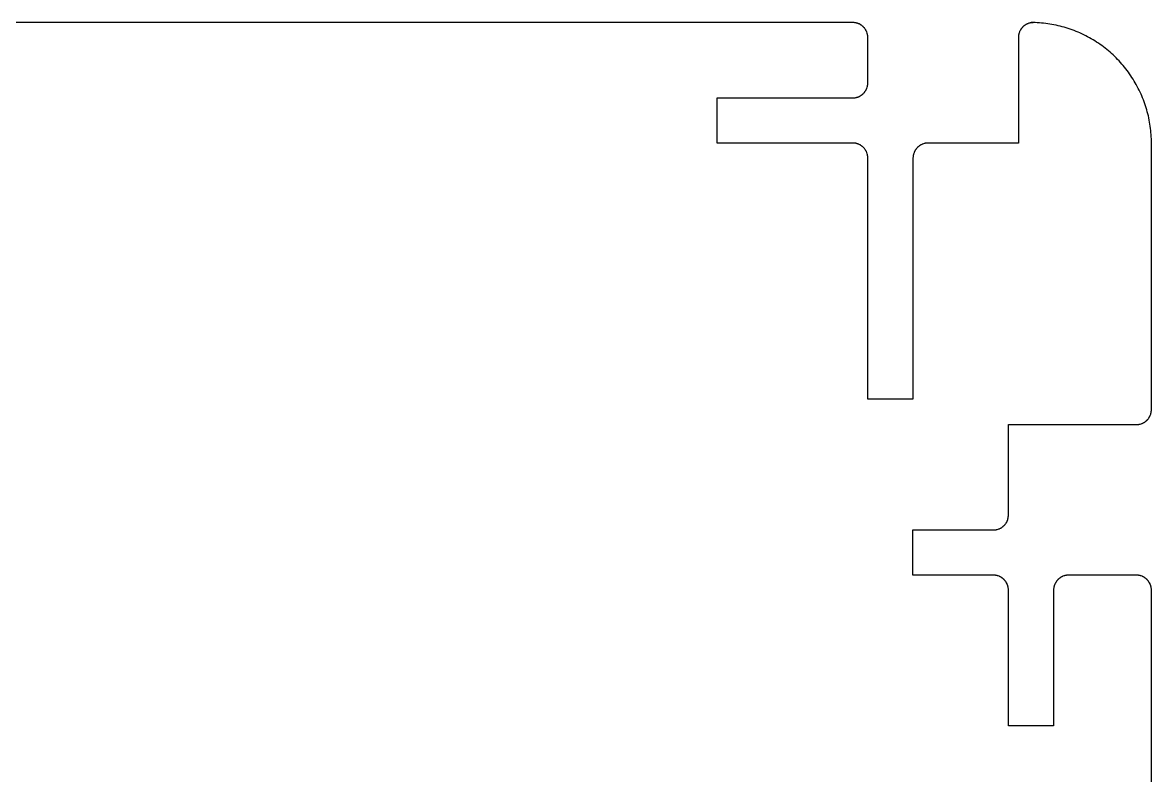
# Model space of a CAD drawing. Header units: metres. Extents: x 0 to 150, y 0 to 100.
# Drawn here: x 75 to 150, y 50 to 100 of the extents above; entities that cross this region are included whole.
import ezdxf

# ---------------------------------------------------------------- set-up
doc = ezdxf.new("R2010")
doc.units = ezdxf.units.M

msp = doc.modelspace()

# ---------------------------------------------------------------- linework, layer by layer
for p, q in [((130.177, 100), (30.9824, 100)), ((130.194, 99.999), (130.177, 100)), ((130.212, 99.999), (130.194, 99.999)), ((130.229, 99.998), (130.212, 99.999)), ((130.246, 99.9961), (130.229, 99.998)), ((130.299, 99.9902), (130.246, 99.9961)), ((130.315, 99.9873), (130.299, 99.9902)), ((130.351, 99.9814), (130.315, 99.9873)), ((130.367, 99.9785), (130.351, 99.9814)), ((130.385, 99.9746), (130.367, 99.9785)), ((130.401, 99.9707), (130.385, 99.9746)), ((130.435, 99.9609), (130.401, 99.9707)), ((130.452, 99.9561), (130.435, 99.9609)), ((130.469, 99.9512), (130.452, 99.9561)), ((130.485, 99.9453), (130.469, 99.9512)), ((130.501, 99.9395), (130.485, 99.9453)), ((130.518, 99.9336), (130.501, 99.9395)), ((130.534, 99.9268), (130.518, 99.9336)), ((130.55, 99.9209), (130.534, 99.9268)), ((130.566, 99.9131), (130.55, 99.9209)), ((130.582, 99.9062), (130.566, 99.9131)), ((130.645, 99.875), (130.582, 99.9062)), ((130.659, 99.8662), (130.645, 99.875)), ((130.675, 99.8574), (130.659, 99.8662)), ((130.689, 99.8477), (130.675, 99.8574)), ((130.704, 99.8389), (130.689, 99.8477)), ((130.733, 99.8193), (130.704, 99.8389)), ((130.747, 99.8086), (130.733, 99.8193)), ((130.762, 99.7988), (130.747, 99.8086)), ((130.789, 99.7773), (130.762, 99.7988)), ((130.802, 99.7656), (130.789, 99.7773)), ((130.815, 99.7549), (130.802, 99.7656)), ((130.828, 99.7432), (130.815, 99.7549)), ((141.503, 99.7549), (141.465, 99.7197)), ((141.517, 99.7656), (141.503, 99.7549)), ((141.53, 99.7773), (141.517, 99.7656)), ((141.558, 99.7988), (141.53, 99.7773)), ((141.571, 99.8086), (141.558, 99.7988)), ((141.586, 99.8193), (141.571, 99.8086)), ((141.615, 99.8389), (141.586, 99.8193)), ((141.63, 99.8477), (141.615, 99.8389)), ((141.645, 99.8574), (141.63, 99.8477)), ((141.659, 99.8662), (141.645, 99.8574)), ((141.675, 99.875), (141.659, 99.8662)), ((141.69, 99.8828), (141.675, 99.875)), ((141.705, 99.8906), (141.69, 99.8828)), ((141.736, 99.9062), (141.705, 99.8906)), ((141.753, 99.9131), (141.736, 99.9062)), ((141.769, 99.9209), (141.753, 99.9131)), ((141.785, 99.9268), (141.769, 99.9209)), ((141.801, 99.9336), (141.785, 99.9268)), ((141.851, 99.9512), (141.801, 99.9336)), ((141.9, 99.9658), (141.851, 99.9512)), ((141.918, 99.9707), (141.9, 99.9658)), ((141.951, 99.9785), (141.918, 99.9707)), ((141.969, 99.9814), (141.951, 99.9785)), ((141.985, 99.9844), (141.969, 99.9814)), ((142.021, 99.9902), (141.985, 99.9844)), ((142.142, 100), (142, 100)), ((142, 100), (142.127, 99.9991)), ((142.037, 99.9922), (142.021, 99.9902)), ((142.09, 99.998), (142.037, 99.9922)), ((142.107, 99.999), (142.09, 99.998)), ((142.125, 99.999), (142.107, 99.999)), ((142.127, 99.9991), (142.125, 99.999)), ((142.127, 99.9991), (142.142, 100)), ((142.14, 99.999), (142.127, 99.9991)), ((142.279, 99.9951), (142.14, 99.999)), ((142.419, 99.9893), (142.279, 99.9951)), ((142.558, 99.9805), (142.419, 99.9893)), ((142.697, 99.9697), (142.558, 99.9805)), ((142.836, 99.9561), (142.697, 99.9697)), ((142.975, 99.9404), (142.836, 99.9561)), ((143.113, 99.9219), (142.975, 99.9404)), ((143.252, 99.9014), (143.113, 99.9219)), ((143.39, 99.8789), (143.252, 99.9014)), ((143.526, 99.8525), (143.39, 99.8789)), ((143.663, 99.8252), (143.526, 99.8525)), ((143.8, 99.7949), (143.663, 99.8252)), ((143.936, 99.7627), (143.8, 99.7949)), ((144.07, 99.7275), (143.936, 99.7627)), ((130.842, 99.7314), (130.828, 99.7432)), ((130.854, 99.7197), (130.842, 99.7314)), ((130.866, 99.707), (130.854, 99.7197)), ((130.879, 99.6943), (130.866, 99.707)), ((130.914, 99.6562), (130.879, 99.6943)), ((130.926, 99.6426), (130.914, 99.6562)), ((130.969, 99.5879), (130.926, 99.6426)), ((130.979, 99.5732), (130.969, 99.5879)), ((130.988, 99.5596), (130.979, 99.5732)), ((131.008, 99.5303), (130.988, 99.5596)), ((131.017, 99.5146), (131.008, 99.5303)), ((131.025, 99.5), (131.017, 99.5146)), ((131.034, 99.4844), (131.025, 99.5)), ((131.042, 99.4697), (131.034, 99.4844)), ((131.051, 99.4541), (131.042, 99.4697)), ((131.059, 99.4385), (131.051, 99.4541)), ((131.065, 99.4229), (131.059, 99.4385)), ((131.073, 99.4062), (131.065, 99.4229)), ((131.087, 99.375), (131.073, 99.4062)), ((131.116, 99.292), (131.087, 99.375)), ((131.121, 99.2754), (131.116, 99.292)), ((131.125, 99.2588), (131.121, 99.2754)), ((131.13, 99.2422), (131.125, 99.2588)), ((131.134, 99.2246), (131.13, 99.2422)), ((131.138, 99.208), (131.134, 99.2246)), ((131.141, 99.1904), (131.138, 99.208)), ((131.145, 99.1738), (131.141, 99.1904)), ((131.147, 99.1562), (131.145, 99.1738)), ((131.149, 99.1396), (131.147, 99.1562)), ((131.152, 99.1221), (131.149, 99.1396)), ((131.154, 99.1045), (131.152, 99.1221)), ((131.155, 99.0869), (131.154, 99.1045)), ((131.157, 99.0693), (131.155, 99.0869)), ((131.158, 99.0527), (131.157, 99.0693)), ((131.159, 99.0352), (131.158, 99.0527)), ((131.159, 95.9648), (131.159, 99.0352)), ((141.161, 99.0527), (141.159, 99.0176)), ((141.159, 99.0176), (141.159, 92)), ((141.162, 99.0693), (141.161, 99.0527)), ((141.163, 99.0869), (141.162, 99.0693)), ((141.169, 99.1396), (141.163, 99.0869)), ((141.172, 99.1562), (141.169, 99.1396)), ((141.175, 99.1738), (141.172, 99.1562)), ((141.178, 99.1904), (141.175, 99.1738)), ((141.182, 99.208), (141.178, 99.1904)), ((141.185, 99.2246), (141.182, 99.208)), ((141.189, 99.2422), (141.185, 99.2246)), ((141.193, 99.2588), (141.189, 99.2422)), ((141.208, 99.3086), (141.193, 99.2588)), ((141.226, 99.3584), (141.208, 99.3086)), ((141.232, 99.375), (141.226, 99.3584)), ((141.246, 99.4062), (141.232, 99.375)), ((141.253, 99.4229), (141.246, 99.4062)), ((141.276, 99.4697), (141.253, 99.4229)), ((141.285, 99.4844), (141.276, 99.4697)), ((141.293, 99.5), (141.285, 99.4844)), ((141.303, 99.5146), (141.293, 99.5)), ((141.312, 99.5303), (141.303, 99.5146)), ((141.32, 99.5449), (141.312, 99.5303)), ((141.33, 99.5596), (141.32, 99.5449)), ((141.34, 99.5732), (141.33, 99.5596)), ((141.351, 99.5879), (141.34, 99.5732)), ((141.36, 99.6016), (141.351, 99.5879)), ((141.382, 99.6289), (141.36, 99.6016)), ((141.394, 99.6426), (141.382, 99.6289)), ((141.404, 99.6562), (141.394, 99.6426)), ((141.428, 99.6816), (141.404, 99.6562)), ((141.44, 99.6943), (141.428, 99.6816)), ((141.452, 99.707), (141.44, 99.6943)), ((141.465, 99.7197), (141.452, 99.707)), ((144.205, 99.6904), (144.07, 99.7275)), ((144.339, 99.6504), (144.205, 99.6904)), ((144.472, 99.6084), (144.339, 99.6504)), ((144.604, 99.5645), (144.472, 99.6084)), ((144.736, 99.5176), (144.604, 99.5645)), ((144.867, 99.4688), (144.736, 99.5176)), ((144.997, 99.417), (144.867, 99.4688)), ((145.126, 99.3643), (144.997, 99.417)), ((145.254, 99.3086), (145.126, 99.3643)), ((145.381, 99.25), (145.254, 99.3086)), ((145.507, 99.1904), (145.381, 99.25)), ((145.632, 99.1279), (145.507, 99.1904)), ((145.756, 99.0635), (145.632, 99.1279)), ((145.879, 98.9971), (145.756, 99.0635)), ((146, 98.9277), (145.879, 98.9971)), ((146.12, 98.8574), (146, 98.9277)), ((146.239, 98.7842), (146.12, 98.8574)), ((146.357, 98.709), (146.239, 98.7842)), ((146.474, 98.6318), (146.357, 98.709)), ((146.589, 98.5527), (146.474, 98.6318)), ((146.702, 98.4717), (146.589, 98.5527)), ((146.814, 98.3887), (146.702, 98.4717)), ((146.925, 98.3037), (146.814, 98.3887)), ((147.034, 98.2168), (146.925, 98.3037)), ((147.143, 98.1279), (147.034, 98.2168)), ((147.248, 98.0381), (147.143, 98.1279)), ((147.354, 97.9453), (147.248, 98.0381)), ((147.456, 97.8506), (147.354, 97.9453)), ((147.558, 97.7549), (147.456, 97.8506)), ((147.657, 97.6572), (147.558, 97.7549)), ((147.755, 97.5576), (147.657, 97.6572)), ((147.851, 97.4561), (147.755, 97.5576)), ((147.945, 97.3535), (147.851, 97.4561)), ((148.038, 97.248), (147.945, 97.3535)), ((148.128, 97.1426), (148.038, 97.248)), ((148.217, 97.0342), (148.128, 97.1426)), ((148.304, 96.9248), (148.217, 97.0342)), ((148.389, 96.8145), (148.304, 96.9248)), ((148.472, 96.7021), (148.389, 96.8145)), ((148.553, 96.5889), (148.472, 96.7021)), ((148.632, 96.4736), (148.553, 96.5889)), ((148.709, 96.3574), (148.632, 96.4736)), ((148.784, 96.2393), (148.709, 96.3574)), ((148.857, 96.1201), (148.784, 96.2393)), ((148.928, 96), (148.857, 96.1201)), ((148.997, 95.8789), (148.928, 96)), ((130.815, 95.2451), (130.828, 95.2568)), ((130.828, 95.2568), (130.842, 95.2686)), ((130.842, 95.2686), (130.854, 95.2803)), ((130.854, 95.2803), (130.866, 95.293)), ((130.866, 95.293), (130.879, 95.3057)), ((130.879, 95.3057), (130.914, 95.3438)), ((130.914, 95.3438), (130.926, 95.3574)), ((130.926, 95.3574), (130.969, 95.4121)), ((130.969, 95.4121), (130.979, 95.4268)), ((130.979, 95.4268), (130.988, 95.4404)), ((130.988, 95.4404), (131.008, 95.4697)), ((131.008, 95.4697), (131.017, 95.4854)), ((131.017, 95.4854), (131.025, 95.5)), ((131.025, 95.5), (131.034, 95.5156)), ((131.034, 95.5156), (131.042, 95.5303)), ((131.042, 95.5303), (131.051, 95.5459)), ((131.051, 95.5459), (131.059, 95.5615)), ((131.059, 95.5615), (131.065, 95.5771)), ((131.065, 95.5771), (131.073, 95.5938)), ((131.073, 95.5938), (131.087, 95.625)), ((131.087, 95.625), (131.116, 95.708)), ((131.116, 95.708), (131.121, 95.7246)), ((131.121, 95.7246), (131.125, 95.7412)), ((131.125, 95.7412), (131.13, 95.7578)), ((131.13, 95.7578), (131.134, 95.7754)), ((131.134, 95.7754), (131.138, 95.792)), ((131.138, 95.792), (131.141, 95.8096)), ((131.141, 95.8096), (131.145, 95.8262)), ((131.145, 95.8262), (131.147, 95.8438)), ((131.147, 95.8438), (131.149, 95.8604)), ((131.149, 95.8604), (131.152, 95.8779)), ((131.152, 95.8779), (131.154, 95.8955)), ((131.154, 95.8955), (131.155, 95.9131)), ((131.155, 95.9131), (131.157, 95.9307)), ((131.157, 95.9307), (131.158, 95.9473)), ((131.158, 95.9473), (131.159, 95.9648)), ((149.063, 95.7559), (148.997, 95.8789)), ((149.128, 95.6318), (149.063, 95.7559)), ((149.19, 95.5068), (149.128, 95.6318)), ((149.25, 95.3809), (149.19, 95.5068)), ((149.309, 95.2539), (149.25, 95.3809)), ((149.364, 95.126), (149.309, 95.2539)), ((121.159, 92), (121.159, 95)), ((121.159, 95), (130.177, 95)), ((130.177, 95), (130.194, 95.001)), ((130.194, 95.001), (130.212, 95.001)), ((130.212, 95.001), (130.229, 95.002)), ((130.229, 95.002), (130.246, 95.0039)), ((130.246, 95.0039), (130.299, 95.0098)), ((130.299, 95.0098), (130.315, 95.0127)), ((130.315, 95.0127), (130.351, 95.0186)), ((130.351, 95.0186), (130.367, 95.0215)), ((130.367, 95.0215), (130.385, 95.0254)), ((130.385, 95.0254), (130.401, 95.0293)), ((130.401, 95.0293), (130.435, 95.0391)), ((130.435, 95.0391), (130.452, 95.0439)), ((130.452, 95.0439), (130.469, 95.0488)), ((130.469, 95.0488), (130.485, 95.0547)), ((130.485, 95.0547), (130.501, 95.0605)), ((130.501, 95.0605), (130.518, 95.0664)), ((130.518, 95.0664), (130.534, 95.0732)), ((130.534, 95.0732), (130.55, 95.0791)), ((130.55, 95.0791), (130.566, 95.0869)), ((130.566, 95.0869), (130.582, 95.0938)), ((130.582, 95.0938), (130.645, 95.125)), ((130.645, 95.125), (130.659, 95.1338)), ((130.659, 95.1338), (130.675, 95.1426)), ((130.675, 95.1426), (130.689, 95.1523)), ((130.689, 95.1523), (130.704, 95.1611)), ((130.704, 95.1611), (130.733, 95.1807)), ((130.733, 95.1807), (130.747, 95.1914)), ((130.747, 95.1914), (130.762, 95.2012)), ((130.762, 95.2012), (130.789, 95.2227)), ((130.789, 95.2227), (130.802, 95.2344)), ((130.802, 95.2344), (130.815, 95.2451)), ((149.417, 94.9971), (149.364, 95.126)), ((149.469, 94.8672), (149.417, 94.9971)), ((149.518, 94.7363), (149.469, 94.8672)), ((149.564, 94.6045), (149.518, 94.7363)), ((149.608, 94.4717), (149.564, 94.6045)), ((149.65, 94.3389), (149.608, 94.4717)), ((149.69, 94.2051), (149.65, 94.3389)), ((149.728, 94.0703), (149.69, 94.2051)), ((149.763, 93.9355), (149.728, 94.0703)), ((149.795, 93.7998), (149.763, 93.9355)), ((149.825, 93.6631), (149.795, 93.7998)), ((149.853, 93.5264), (149.825, 93.6631)), ((149.879, 93.3896), (149.853, 93.5264)), ((149.901, 93.252), (149.879, 93.3896)), ((149.922, 93.1133), (149.901, 93.252)), ((149.94, 92.9746), (149.922, 93.1133)), ((149.956, 92.8359), (149.94, 92.9746)), ((149.97, 92.6973), (149.956, 92.8359)), ((149.98, 92.5576), (149.97, 92.6973)), ((149.989, 92.4189), (149.98, 92.5576)), ((149.995, 92.2793), (149.989, 92.4189)), ((149.999, 92.1396), (149.995, 92.2793)), ((130.177, 92), (121.159, 92)), ((130.194, 91.999), (130.177, 92)), ((130.212, 91.999), (130.194, 91.999)), ((130.229, 91.998), (130.212, 91.999)), ((130.246, 91.9961), (130.229, 91.998)), ((130.299, 91.9902), (130.246, 91.9961)), ((130.315, 91.9873), (130.299, 91.9902)), ((130.351, 91.9814), (130.315, 91.9873)), ((130.367, 91.9785), (130.351, 91.9814)), ((130.385, 91.9746), (130.367, 91.9785)), ((130.401, 91.9707), (130.385, 91.9746)), ((130.435, 91.9609), (130.401, 91.9707)), ((130.452, 91.9561), (130.435, 91.9609)), ((130.469, 91.9512), (130.452, 91.9561)), ((130.485, 91.9453), (130.469, 91.9512)), ((130.501, 91.9395), (130.485, 91.9453)), ((130.518, 91.9336), (130.501, 91.9395)), ((130.534, 91.9268), (130.518, 91.9336)), ((130.55, 91.9209), (130.534, 91.9268)), ((130.566, 91.9131), (130.55, 91.9209)), ((130.582, 91.9062), (130.566, 91.9131)), ((130.645, 91.875), (130.582, 91.9062)), ((130.659, 91.8662), (130.645, 91.875)), ((130.675, 91.8574), (130.659, 91.8662)), ((130.689, 91.8477), (130.675, 91.8574)), ((130.704, 91.8389), (130.689, 91.8477)), ((130.733, 91.8193), (130.704, 91.8389)), ((130.747, 91.8086), (130.733, 91.8193)), ((130.762, 91.7988), (130.747, 91.8086)), ((130.789, 91.7773), (130.762, 91.7988)), ((130.802, 91.7656), (130.789, 91.7773)), ((130.815, 91.7549), (130.802, 91.7656)), ((130.828, 91.7432), (130.815, 91.7549)), ((130.842, 91.7314), (130.828, 91.7432)), ((130.854, 91.7197), (130.842, 91.7314)), ((130.866, 91.707), (130.854, 91.7197)), ((130.879, 91.6943), (130.866, 91.707)), ((130.914, 91.6562), (130.879, 91.6943)), ((130.926, 91.6426), (130.914, 91.6562)), ((130.969, 91.5879), (130.926, 91.6426)), ((130.979, 91.5732), (130.969, 91.5879)), ((130.988, 91.5596), (130.979, 91.5732)), ((131.008, 91.5303), (130.988, 91.5596)), ((131.017, 91.5146), (131.008, 91.5303)), ((131.025, 91.5), (131.017, 91.5146)), ((131.034, 91.4844), (131.025, 91.5)), ((134.293, 91.5), (134.285, 91.4844)), ((134.303, 91.5146), (134.293, 91.5)), ((134.312, 91.5303), (134.303, 91.5146)), ((134.32, 91.5449), (134.312, 91.5303)), ((134.33, 91.5596), (134.32, 91.5449)), ((134.34, 91.5732), (134.33, 91.5596)), ((134.351, 91.5879), (134.34, 91.5732)), ((134.36, 91.6016), (134.351, 91.5879)), ((134.382, 91.6289), (134.36, 91.6016)), ((134.394, 91.6426), (134.382, 91.6289)), ((134.404, 91.6562), (134.394, 91.6426)), ((134.428, 91.6816), (134.404, 91.6562)), ((134.44, 91.6943), (134.428, 91.6816)), ((134.452, 91.707), (134.44, 91.6943)), ((134.465, 91.7197), (134.452, 91.707)), ((134.503, 91.7549), (134.465, 91.7197)), ((134.517, 91.7656), (134.503, 91.7549)), ((134.53, 91.7773), (134.517, 91.7656)), ((134.558, 91.7988), (134.53, 91.7773)), ((134.571, 91.8086), (134.558, 91.7988)), ((134.586, 91.8193), (134.571, 91.8086)), ((134.615, 91.8389), (134.586, 91.8193)), ((134.63, 91.8477), (134.615, 91.8389)), ((134.645, 91.8574), (134.63, 91.8477)), ((134.659, 91.8662), (134.645, 91.8574)), ((134.675, 91.875), (134.659, 91.8662)), ((134.69, 91.8828), (134.675, 91.875)), ((134.705, 91.8906), (134.69, 91.8828)), ((134.736, 91.9062), (134.705, 91.8906)), ((134.753, 91.9131), (134.736, 91.9062)), ((134.769, 91.9209), (134.753, 91.9131)), ((134.785, 91.9268), (134.769, 91.9209)), ((134.801, 91.9336), (134.785, 91.9268)), ((134.851, 91.9512), (134.801, 91.9336)), ((134.9, 91.9658), (134.851, 91.9512)), ((134.918, 91.9707), (134.9, 91.9658)), ((134.951, 91.9785), (134.918, 91.9707)), ((134.969, 91.9814), (134.951, 91.9785)), ((134.985, 91.9844), (134.969, 91.9814)), ((135.021, 91.9902), (134.985, 91.9844)), ((135.037, 91.9922), (135.021, 91.9902)), ((135.09, 91.998), (135.037, 91.9922)), ((135.107, 91.999), (135.09, 91.998)), ((135.125, 91.999), (135.107, 91.999)), ((135.142, 92), (135.125, 91.999)), ((141.159, 92), (135.142, 92)), ((150, 92), (149.999, 92.1396)), ((150, 74.2822), (150, 92)), ((131.042, 91.4697), (131.034, 91.4844)), ((131.051, 91.4541), (131.042, 91.4697)), ((131.059, 91.4385), (131.051, 91.4541)), ((131.065, 91.4229), (131.059, 91.4385)), ((131.073, 91.4062), (131.065, 91.4229)), ((131.087, 91.375), (131.073, 91.4062)), ((131.116, 91.292), (131.087, 91.375)), ((131.121, 91.2754), (131.116, 91.292)), ((131.125, 91.2588), (131.121, 91.2754)), ((131.13, 91.2422), (131.125, 91.2588)), ((131.134, 91.2246), (131.13, 91.2422)), ((131.138, 91.208), (131.134, 91.2246)), ((131.141, 91.1904), (131.138, 91.208)), ((131.145, 91.1738), (131.141, 91.1904)), ((131.147, 91.1562), (131.145, 91.1738)), ((131.149, 91.1396), (131.147, 91.1562)), ((131.152, 91.1221), (131.149, 91.1396)), ((131.154, 91.1045), (131.152, 91.1221)), ((131.155, 91.0869), (131.154, 91.1045)), ((131.157, 91.0693), (131.155, 91.0869)), ((131.158, 91.0527), (131.157, 91.0693)), ((131.159, 91.0352), (131.158, 91.0527)), ((131.159, 75), (131.159, 91.0352)), ((134.161, 91.0527), (134.159, 91.0176)), ((134.159, 91.0176), (134.159, 75)), ((134.162, 91.0693), (134.161, 91.0527)), ((134.163, 91.0869), (134.162, 91.0693)), ((134.169, 91.1396), (134.163, 91.0869)), ((134.172, 91.1562), (134.169, 91.1396)), ((134.175, 91.1738), (134.172, 91.1562)), ((134.178, 91.1904), (134.175, 91.1738)), ((134.182, 91.208), (134.178, 91.1904)), ((134.185, 91.2246), (134.182, 91.208)), ((134.189, 91.2422), (134.185, 91.2246)), ((134.193, 91.2588), (134.189, 91.2422)), ((134.208, 91.3086), (134.193, 91.2588)), ((134.226, 91.3584), (134.208, 91.3086)), ((134.232, 91.375), (134.226, 91.3584)), ((134.246, 91.4062), (134.232, 91.375)), ((134.253, 91.4229), (134.246, 91.4062)), ((134.276, 91.4697), (134.253, 91.4229)), ((134.285, 91.4844), (134.276, 91.4697)), ((134.159, 75), (131.159, 75)), ((149.999, 74.2646), (150, 74.2822)), ((149.999, 74.248), (149.999, 74.2646)), ((149.588, 73.4912), (149.602, 73.501)), ((149.602, 73.501), (149.629, 73.5225)), ((149.629, 73.5225), (149.643, 73.5342)), ((149.643, 73.5342), (149.656, 73.5449)), ((149.656, 73.5449), (149.682, 73.5684)), ((149.682, 73.5684), (149.694, 73.5811)), ((149.694, 73.5811), (149.707, 73.5928)), ((149.707, 73.5928), (149.72, 73.6055)), ((149.72, 73.6055), (149.755, 73.6436)), ((149.755, 73.6436), (149.766, 73.6572)), ((149.766, 73.6572), (149.777, 73.6709)), ((149.777, 73.6709), (149.799, 73.6982)), ((149.799, 73.6982), (149.809, 73.7119)), ((149.809, 73.7119), (149.819, 73.7266)), ((149.819, 73.7266), (149.829, 73.7412)), ((149.829, 73.7412), (149.839, 73.7549)), ((149.839, 73.7549), (149.848, 73.7705)), ((149.848, 73.7705), (149.857, 73.7852)), ((149.857, 73.7852), (149.866, 73.7998)), ((149.866, 73.7998), (149.875, 73.8154)), ((149.875, 73.8154), (149.883, 73.8301)), ((149.883, 73.8301), (149.906, 73.877)), ((149.906, 73.877), (149.913, 73.8936)), ((149.913, 73.8936), (149.921, 73.9092)), ((149.921, 73.9092), (149.927, 73.9258)), ((149.927, 73.9258), (149.934, 73.9414)), ((149.934, 73.9414), (149.951, 73.9912)), ((149.951, 73.9912), (149.971, 74.0576)), ((149.971, 74.0576), (149.975, 74.0752)), ((149.975, 74.0752), (149.979, 74.0918)), ((149.979, 74.0918), (149.981, 74.1094)), ((149.981, 74.1094), (149.984, 74.126)), ((149.984, 74.126), (149.99, 74.1611)), ((149.99, 74.1611), (149.992, 74.1777)), ((149.992, 74.1777), (149.998, 74.2305)), ((149.998, 74.2305), (149.999, 74.248)), ((140.5, 67.2822), (140.5, 73.2998)), ((140.5, 73.2998), (149.018, 73.2998)), ((149.018, 73.2998), (149.053, 73.3018)), ((149.053, 73.3018), (149.069, 73.3027)), ((149.069, 73.3027), (149.087, 73.3037)), ((149.087, 73.3037), (149.14, 73.3096)), ((149.14, 73.3096), (149.156, 73.3125)), ((149.156, 73.3125), (149.174, 73.3154)), ((149.174, 73.3154), (149.19, 73.3184)), ((149.19, 73.3184), (149.208, 73.3223)), ((149.208, 73.3223), (149.225, 73.3252)), ((149.225, 73.3252), (149.242, 73.3301)), ((149.242, 73.3301), (149.259, 73.334)), ((149.259, 73.334), (149.309, 73.3486)), ((149.309, 73.3486), (149.358, 73.3662)), ((149.358, 73.3662), (149.375, 73.373)), ((149.375, 73.373), (149.406, 73.3867)), ((149.406, 73.3867), (149.423, 73.3936)), ((149.423, 73.3936), (149.47, 73.417)), ((149.47, 73.417), (149.484, 73.4258)), ((149.484, 73.4258), (149.5, 73.4336)), ((149.5, 73.4336), (149.515, 73.4424)), ((149.515, 73.4424), (149.53, 73.4521)), ((149.53, 73.4521), (149.545, 73.4609)), ((149.545, 73.4609), (149.56, 73.4707)), ((149.56, 73.4707), (149.573, 73.4805)), ((149.573, 73.4805), (149.588, 73.4912)), ((140.329, 66.7412), (140.339, 66.7549)), ((140.339, 66.7549), (140.348, 66.7705)), ((140.348, 66.7705), (140.357, 66.7852)), ((140.357, 66.7852), (140.366, 66.7998)), ((140.366, 66.7998), (140.375, 66.8154)), ((140.375, 66.8154), (140.383, 66.8301)), ((140.383, 66.8301), (140.406, 66.877)), ((140.406, 66.877), (140.413, 66.8936)), ((140.413, 66.8936), (140.421, 66.9092)), ((140.421, 66.9092), (140.427, 66.9258)), ((140.427, 66.9258), (140.434, 66.9414)), ((140.434, 66.9414), (140.451, 66.9912)), ((140.451, 66.9912), (140.471, 67.0576)), ((140.471, 67.0576), (140.475, 67.0752)), ((140.475, 67.0752), (140.479, 67.0918)), ((140.479, 67.0918), (140.481, 67.1094)), ((140.481, 67.1094), (140.484, 67.126)), ((140.484, 67.126), (140.49, 67.1611)), ((140.49, 67.1611), (140.492, 67.1777)), ((140.492, 67.1777), (140.498, 67.2305)), ((140.498, 67.2305), (140.499, 67.248)), ((140.499, 67.2646), (140.5, 67.2822)), ((140.499, 67.248), (140.499, 67.2646)), ((134.159, 63.2998), (134.159, 66.2998)), ((134.159, 66.2998), (139.518, 66.2998)), ((139.518, 66.2998), (139.553, 66.3018)), ((139.553, 66.3018), (139.569, 66.3027)), ((139.569, 66.3027), (139.587, 66.3037)), ((139.587, 66.3037), (139.64, 66.3096)), ((139.64, 66.3096), (139.656, 66.3125)), ((139.656, 66.3125), (139.674, 66.3154)), ((139.674, 66.3154), (139.69, 66.3184)), ((139.69, 66.3184), (139.708, 66.3223)), ((139.708, 66.3223), (139.725, 66.3252)), ((139.725, 66.3252), (139.742, 66.3301)), ((139.742, 66.3301), (139.759, 66.334)), ((139.759, 66.334), (139.809, 66.3486)), ((139.809, 66.3486), (139.858, 66.3662)), ((139.858, 66.3662), (139.875, 66.373)), ((139.875, 66.373), (139.906, 66.3867)), ((139.906, 66.3867), (139.923, 66.3936)), ((139.923, 66.3936), (139.97, 66.417)), ((139.97, 66.417), (139.984, 66.4258)), ((139.984, 66.4258), (140, 66.4336)), ((140, 66.4336), (140.015, 66.4424)), ((140.015, 66.4424), (140.03, 66.4521)), ((140.03, 66.4521), (140.045, 66.4609)), ((140.045, 66.4609), (140.06, 66.4707)), ((140.06, 66.4707), (140.073, 66.4805)), ((140.073, 66.4805), (140.088, 66.4912)), ((140.088, 66.4912), (140.102, 66.501)), ((140.102, 66.501), (140.129, 66.5225)), ((140.129, 66.5225), (140.143, 66.5342)), ((140.143, 66.5342), (140.156, 66.5449)), ((140.156, 66.5449), (140.182, 66.5684)), ((140.182, 66.5684), (140.194, 66.5811)), ((140.194, 66.5811), (140.207, 66.5928)), ((140.207, 66.5928), (140.22, 66.6055)), ((140.22, 66.6055), (140.255, 66.6436)), ((140.255, 66.6436), (140.266, 66.6572)), ((140.266, 66.6572), (140.277, 66.6709)), ((140.277, 66.6709), (140.299, 66.6982)), ((140.299, 66.6982), (140.309, 66.7119)), ((140.309, 66.7119), (140.319, 66.7266)), ((140.319, 66.7266), (140.329, 66.7412)), ((139.535, 63.2998), (134.159, 63.2998)), ((139.553, 63.2988), (139.535, 63.2998)), ((139.569, 63.2979), (139.553, 63.2988)), ((139.587, 63.2959), (139.569, 63.2979)), ((139.604, 63.2949), (139.587, 63.2959)), ((139.622, 63.293), (139.604, 63.2949)), ((139.64, 63.29), (139.622, 63.293)), ((139.656, 63.2881), (139.64, 63.29)), ((139.674, 63.2852), (139.656, 63.2881)), ((139.69, 63.2812), (139.674, 63.2852)), ((139.708, 63.2783), (139.69, 63.2812)), ((139.725, 63.2744), (139.708, 63.2783)), ((139.742, 63.2705), (139.725, 63.2744)), ((139.759, 63.2656), (139.742, 63.2705)), ((139.775, 63.2617), (139.759, 63.2656)), ((139.792, 63.2559), (139.775, 63.2617)), ((139.809, 63.251), (139.792, 63.2559)), ((139.875, 63.2275), (139.809, 63.251)), ((139.906, 63.2139), (139.875, 63.2275)), ((139.923, 63.2061), (139.906, 63.2139)), ((139.938, 63.1992), (139.923, 63.2061)), ((139.954, 63.1914), (139.938, 63.1992)), ((139.97, 63.1826), (139.954, 63.1914)), ((139.984, 63.1748), (139.97, 63.1826)), ((140, 63.166), (139.984, 63.1748)), ((140.015, 63.1572), (140, 63.166)), ((140.03, 63.1484), (140.015, 63.1572)), ((140.06, 63.1289), (140.03, 63.1484)), ((140.073, 63.1191), (140.06, 63.1289)), ((140.088, 63.1094), (140.073, 63.1191)), ((140.143, 63.0664), (140.088, 63.1094)), ((140.156, 63.0547), (140.143, 63.0664)), ((140.194, 63.0195), (140.156, 63.0547)), ((140.207, 63.0068), (140.194, 63.0195)), ((140.22, 62.9951), (140.207, 63.0068)), ((143.793, 63.0068), (143.78, 62.9951)), ((143.806, 63.0195), (143.793, 63.0068)), ((143.844, 63.0547), (143.806, 63.0195)), ((143.857, 63.0664), (143.844, 63.0547)), ((143.912, 63.1094), (143.857, 63.0664)), ((143.927, 63.1191), (143.912, 63.1094)), ((143.94, 63.1289), (143.927, 63.1191)), ((143.97, 63.1484), (143.94, 63.1289)), ((143.985, 63.1572), (143.97, 63.1484)), ((144, 63.166), (143.985, 63.1572)), ((144.016, 63.1748), (144, 63.166)), ((144.03, 63.1826), (144.016, 63.1748)), ((144.046, 63.1914), (144.03, 63.1826)), ((144.062, 63.1992), (144.046, 63.1914)), ((144.077, 63.2061), (144.062, 63.1992)), ((144.094, 63.2139), (144.077, 63.2061)), ((144.125, 63.2275), (144.094, 63.2139)), ((144.191, 63.251), (144.125, 63.2275)), ((144.208, 63.2559), (144.191, 63.251)), ((144.225, 63.2617), (144.208, 63.2559)), ((144.241, 63.2656), (144.225, 63.2617)), ((144.258, 63.2705), (144.241, 63.2656)), ((144.275, 63.2744), (144.258, 63.2705)), ((144.292, 63.2783), (144.275, 63.2744)), ((144.31, 63.2812), (144.292, 63.2783)), ((144.326, 63.2852), (144.31, 63.2812)), ((144.344, 63.2881), (144.326, 63.2852)), ((144.36, 63.29), (144.344, 63.2881)), ((144.378, 63.293), (144.36, 63.29)), ((144.396, 63.2949), (144.378, 63.293)), ((144.413, 63.2959), (144.396, 63.2949)), ((144.431, 63.2979), (144.413, 63.2959)), ((144.447, 63.2988), (144.431, 63.2979)), ((144.465, 63.2998), (144.447, 63.2988)), ((149.035, 63.2998), (144.465, 63.2998)), ((149.053, 63.2988), (149.035, 63.2998)), ((149.069, 63.2979), (149.053, 63.2988)), ((149.087, 63.2959), (149.069, 63.2979)), ((149.104, 63.2949), (149.087, 63.2959)), ((149.122, 63.293), (149.104, 63.2949)), ((149.14, 63.29), (149.122, 63.293)), ((149.156, 63.2881), (149.14, 63.29)), ((149.174, 63.2852), (149.156, 63.2881)), ((149.19, 63.2812), (149.174, 63.2852)), ((149.208, 63.2783), (149.19, 63.2812)), ((149.225, 63.2744), (149.208, 63.2783)), ((149.242, 63.2705), (149.225, 63.2744)), ((149.259, 63.2656), (149.242, 63.2705)), ((149.275, 63.2617), (149.259, 63.2656)), ((149.292, 63.2559), (149.275, 63.2617)), ((149.309, 63.251), (149.292, 63.2559)), ((149.375, 63.2275), (149.309, 63.251)), ((149.406, 63.2139), (149.375, 63.2275)), ((149.423, 63.2061), (149.406, 63.2139)), ((149.438, 63.1992), (149.423, 63.2061)), ((149.454, 63.1914), (149.438, 63.1992)), ((149.47, 63.1826), (149.454, 63.1914)), ((149.484, 63.1748), (149.47, 63.1826)), ((149.5, 63.166), (149.484, 63.1748)), ((149.515, 63.1572), (149.5, 63.166)), ((149.53, 63.1484), (149.515, 63.1572)), ((149.56, 63.1289), (149.53, 63.1484)), ((149.573, 63.1191), (149.56, 63.1289)), ((149.588, 63.1094), (149.573, 63.1191)), ((149.643, 63.0664), (149.588, 63.1094)), ((149.656, 63.0547), (149.643, 63.0664)), ((149.694, 63.0195), (149.656, 63.0547)), ((149.707, 63.0068), (149.694, 63.0195)), ((149.72, 62.9951), (149.707, 63.0068)), ((140.231, 62.9824), (140.22, 62.9951)), ((140.243, 62.9688), (140.231, 62.9824)), ((140.255, 62.9561), (140.243, 62.9688)), ((140.266, 62.9424), (140.255, 62.9561)), ((140.277, 62.9297), (140.266, 62.9424)), ((140.288, 62.916), (140.277, 62.9297)), ((140.299, 62.9014), (140.288, 62.916)), ((140.309, 62.8877), (140.299, 62.9014)), ((140.319, 62.874), (140.309, 62.8877)), ((140.339, 62.8447), (140.319, 62.874)), ((140.348, 62.8301), (140.339, 62.8447)), ((140.357, 62.8154), (140.348, 62.8301)), ((140.366, 62.7998), (140.357, 62.8154)), ((140.375, 62.7852), (140.366, 62.7998)), ((140.406, 62.7227), (140.375, 62.7852)), ((140.413, 62.707), (140.406, 62.7227)), ((140.421, 62.6904), (140.413, 62.707)), ((140.427, 62.6748), (140.421, 62.6904)), ((140.434, 62.6582), (140.427, 62.6748)), ((140.439, 62.6416), (140.434, 62.6582)), ((140.445, 62.626), (140.439, 62.6416)), ((140.451, 62.6094), (140.445, 62.626)), ((140.456, 62.5928), (140.451, 62.6094)), ((140.461, 62.5752), (140.456, 62.5928)), ((140.471, 62.542), (140.461, 62.5752)), ((140.475, 62.5254), (140.471, 62.542)), ((140.479, 62.5078), (140.475, 62.5254)), ((140.481, 62.4912), (140.479, 62.5078)), ((140.487, 62.4561), (140.481, 62.4912)), ((140.49, 62.4395), (140.487, 62.4561)), ((140.496, 62.3867), (140.49, 62.4395)), ((140.498, 62.3701), (140.496, 62.3867)), ((140.499, 62.3525), (140.498, 62.3701)), ((140.499, 62.335), (140.499, 62.3525)), ((140.5, 62.3174), (140.499, 62.335)), ((140.5, 53.2998), (140.5, 62.3174)), ((143.501, 62.335), (143.5, 62.3174)), ((143.5, 62.3174), (143.5, 53.2998)), ((143.502, 62.3701), (143.501, 62.3525)), ((143.501, 62.3525), (143.501, 62.335)), ((143.504, 62.3867), (143.502, 62.3701)), ((143.51, 62.4395), (143.504, 62.3867)), ((143.513, 62.4561), (143.51, 62.4395)), ((143.519, 62.4912), (143.513, 62.4561)), ((143.521, 62.5078), (143.519, 62.4912)), ((143.525, 62.5254), (143.521, 62.5078)), ((143.529, 62.542), (143.525, 62.5254)), ((143.539, 62.5752), (143.529, 62.542)), ((143.544, 62.5928), (143.539, 62.5752)), ((143.549, 62.6094), (143.544, 62.5928)), ((143.555, 62.626), (143.549, 62.6094)), ((143.561, 62.6416), (143.555, 62.626)), ((143.566, 62.6582), (143.561, 62.6416)), ((143.573, 62.6748), (143.566, 62.6582)), ((143.579, 62.6904), (143.573, 62.6748)), ((143.587, 62.707), (143.579, 62.6904)), ((143.594, 62.7227), (143.587, 62.707)), ((143.625, 62.7852), (143.594, 62.7227)), ((143.634, 62.7998), (143.625, 62.7852)), ((143.643, 62.8154), (143.634, 62.7998)), ((143.652, 62.8301), (143.643, 62.8154)), ((143.661, 62.8447), (143.652, 62.8301)), ((143.681, 62.874), (143.661, 62.8447)), ((143.691, 62.8877), (143.681, 62.874)), ((143.701, 62.9014), (143.691, 62.8877)), ((143.712, 62.916), (143.701, 62.9014)), ((143.723, 62.9297), (143.712, 62.916)), ((143.734, 62.9424), (143.723, 62.9297)), ((143.745, 62.9561), (143.734, 62.9424)), ((143.757, 62.9688), (143.745, 62.9561)), ((143.769, 62.9824), (143.757, 62.9688)), ((143.78, 62.9951), (143.769, 62.9824)), ((149.731, 62.9824), (149.72, 62.9951)), ((149.743, 62.9688), (149.731, 62.9824)), ((149.755, 62.9561), (149.743, 62.9688)), ((149.766, 62.9424), (149.755, 62.9561)), ((149.777, 62.9297), (149.766, 62.9424)), ((149.788, 62.916), (149.777, 62.9297)), ((149.799, 62.9014), (149.788, 62.916)), ((149.809, 62.8877), (149.799, 62.9014)), ((149.819, 62.874), (149.809, 62.8877)), ((149.839, 62.8447), (149.819, 62.874)), ((149.848, 62.8301), (149.839, 62.8447)), ((149.857, 62.8154), (149.848, 62.8301)), ((149.866, 62.7998), (149.857, 62.8154)), ((149.875, 62.7852), (149.866, 62.7998)), ((149.906, 62.7227), (149.875, 62.7852)), ((149.913, 62.707), (149.906, 62.7227)), ((149.921, 62.6904), (149.913, 62.707)), ((149.927, 62.6748), (149.921, 62.6904)), ((149.934, 62.6582), (149.927, 62.6748)), ((149.939, 62.6416), (149.934, 62.6582)), ((149.945, 62.626), (149.939, 62.6416)), ((149.951, 62.6094), (149.945, 62.626)), ((149.956, 62.5928), (149.951, 62.6094)), ((149.961, 62.5752), (149.956, 62.5928)), ((149.971, 62.542), (149.961, 62.5752)), ((149.975, 62.5254), (149.971, 62.542)), ((149.979, 62.5078), (149.975, 62.5254)), ((149.981, 62.4912), (149.979, 62.5078)), ((149.987, 62.4561), (149.981, 62.4912)), ((149.99, 62.4395), (149.987, 62.4561)), ((149.996, 62.3867), (149.99, 62.4395)), ((149.998, 62.3701), (149.996, 62.3867)), ((149.999, 62.3525), (149.998, 62.3701)), ((149.999, 62.335), (149.999, 62.3525)), ((150, 62.3174), (149.999, 62.335)), ((150, 31.9824), (150, 62.3174)), ((143.5, 53.2998), (140.5, 53.2998))]:
    msp.add_line(p, q)

doc.saveas('drawing.dxf')
